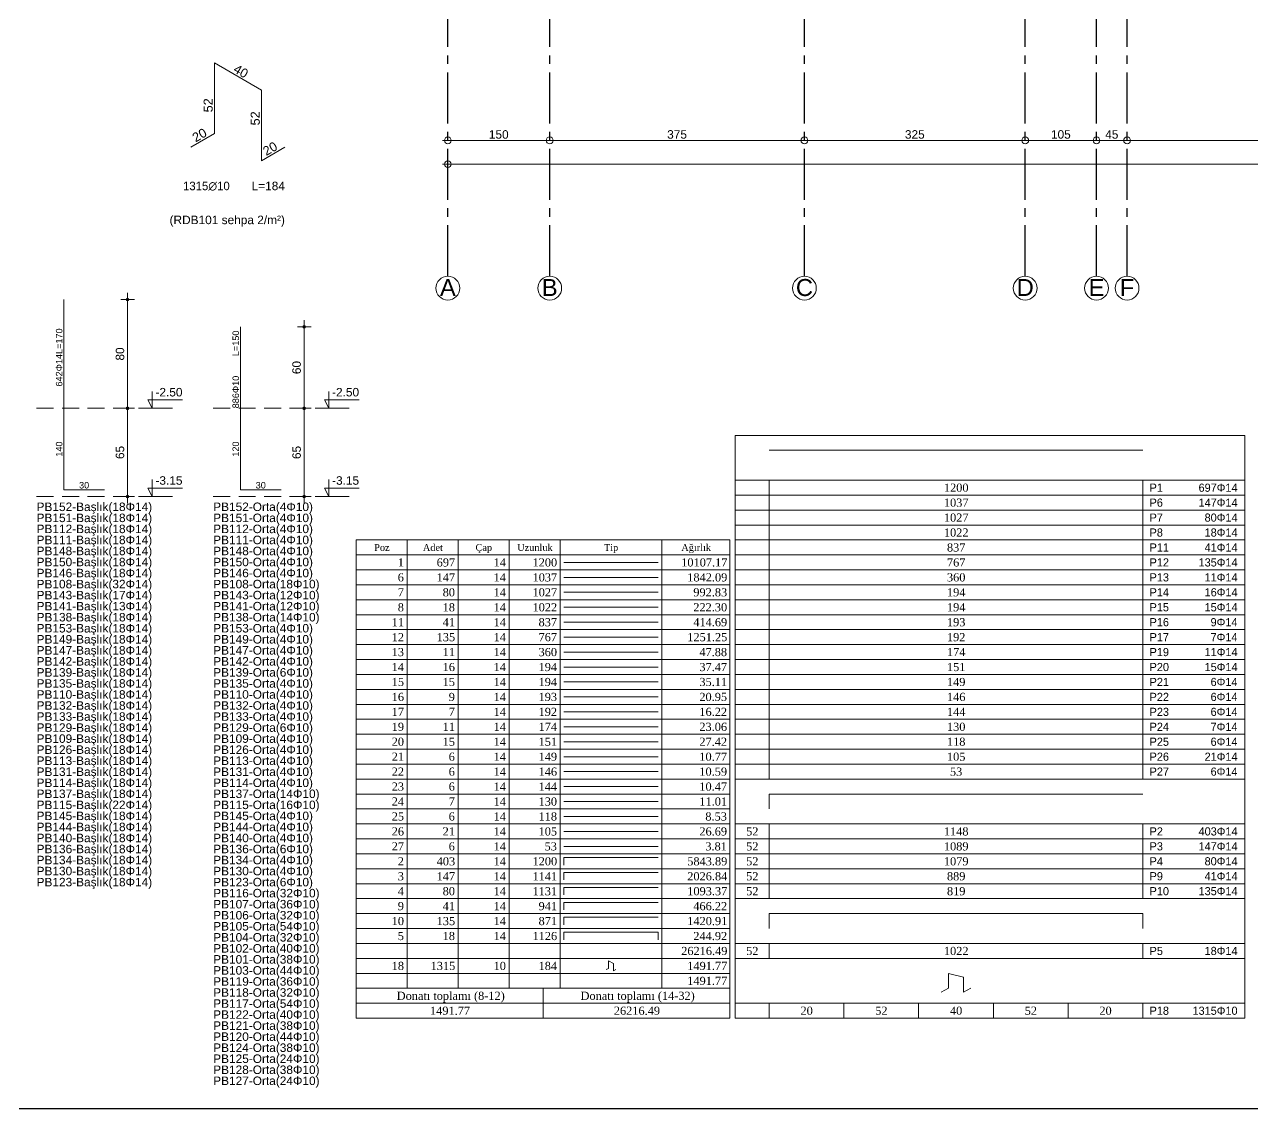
# Model space of a CAD drawing. Header units: millimetres. Extents: x 2232 to 85269, y -3593 to 5869.
# Drawn here: x 11130 to 12938, y 1369 to 2964 of the extents above; entities that cross this region are included whole.
import ezdxf

# ---------------------------------------------------------------- set-up
doc = ezdxf.new("R2010")
doc.units = ezdxf.units.MM
for name, pattern in [('CENTER2', [112.5, 75, -12.5, 12.5, -12.5]), ('DASHDOT2', [12.7, 6.35, -3.175, 0, -3.175]), ('HIDDEN2', [18.75, 12.5, -6.25])]:
    doc.linetypes.add(name, pattern=pattern)
doc.layers.add('aks', color=251, linetype='DASHDOT2', lineweight=35)
for name, color, linetype in [('Donatı Metraj Tablosu', 7, 'Continuous'), ('Donatı Topl. Uzun. Yazısı', 7, 'Continuous'), ('Donatı Uz. Yazısı', 7, 'Continuous'), ('Donatı Yazısı', 7, 'Continuous'), ('Donatı Çizgisi', 7, 'Continuous'), ('Radye Döşeme', 7, 'Continuous'), ('Standart', 7, 'Continuous'), ('Ölçülendirme', 7, 'Continuous')]:
    doc.layers.add(name, color=color, linetype=linetype)
doc.styles.add('arial_1_18', font='arial.ttf', dxfattribs={"height": 0.2})
doc.styles.add('symbol_1_18', font='symbol.ttf', dxfattribs={"height": 0.2})
doc.styles.add('times new roman_1_18', font='times.ttf', dxfattribs={"height": 0.2})

# ---------------------------------------------------------------- blocks, each defined once
blk = doc.blocks.new('IDE966Entity7963')
at = {"layer": 'aks', "color": 251, "linetype": 'CENTER2', "lineweight": -3}
blk.add_lwpolyline([(150, -433), (150, 80)], dxfattribs=at)
blk = doc.blocks.new('IDE966Entity7966')
at = {"layer": 'aks', "color": 30, "linetype": 'Continuous', "lineweight": 5}
blk.add_circle((150, -450.5), 17.5, dxfattribs=at)
blk = doc.blocks.new('IDE966Entity7967')
at = {"layer": 'aks', "color": 1, "linetype": 'Continuous', "lineweight": 5, "style": 'arial_1_18'}
blk.add_text('B', height=25, dxfattribs=at).set_placement((138.4, -462.1))
blk = doc.blocks.new('IDE966Entity7970')
at = {"layer": 'aks', "color": 251, "linetype": 'CENTER2', "lineweight": -3}
blk.add_lwpolyline([(0, -433), (0, 80)], dxfattribs=at)
blk = doc.blocks.new('IDE966Entity7973')
at = {"layer": 'aks', "color": 30, "linetype": 'Continuous', "lineweight": 5}
blk.add_circle((0, -450.5), 17.5, dxfattribs=at)
blk = doc.blocks.new('IDE966Entity7974')
at = {"layer": 'aks', "color": 1, "linetype": 'Continuous', "lineweight": 5, "style": 'arial_1_18'}
blk.add_text('A', height=25, dxfattribs=at).set_placement((-11.6, -462.1))
blk = doc.blocks.new('IDE966Entity8033')
at = {"layer": 'aks', "color": 251, "linetype": 'CENTER2', "lineweight": -3}
blk.add_lwpolyline([(525, -433), (525, 80)], dxfattribs=at)
blk = doc.blocks.new('IDE966Entity8036')
at = {"layer": 'aks', "color": 30, "linetype": 'Continuous', "lineweight": 5}
blk.add_circle((525, -450.5), 17.5, dxfattribs=at)
blk = doc.blocks.new('IDE966Entity8037')
at = {"layer": 'aks', "color": 1, "linetype": 'Continuous', "lineweight": 5, "style": 'arial_1_18'}
blk.add_text('C', height=25, dxfattribs=at).set_placement((512.4, -462.1))
blk = doc.blocks.new('IDE966Entity8040')
at = {"layer": 'aks', "color": 251, "linetype": 'CENTER2', "lineweight": -3}
blk.add_lwpolyline([(1000, -433), (1000, 80)], dxfattribs=at)
blk = doc.blocks.new('IDE966Entity8043')
at = {"layer": 'aks', "color": 30, "linetype": 'Continuous', "lineweight": 5}
blk.add_circle((1000, -450.5), 17.5, dxfattribs=at)
blk = doc.blocks.new('IDE966Entity8044')
at = {"layer": 'aks', "color": 1, "linetype": 'Continuous', "lineweight": 5, "style": 'arial_1_18'}
blk.add_text('F', height=25, dxfattribs=at).set_placement((989.3, -462.1))
blk = doc.blocks.new('IDE966Entity8047')
at = {"layer": 'aks', "color": 251, "linetype": 'CENTER2', "lineweight": -3}
blk.add_lwpolyline([(850, -433), (850, 80)], dxfattribs=at)
blk = doc.blocks.new('IDE966Entity8050')
at = {"layer": 'aks', "color": 30, "linetype": 'Continuous', "lineweight": 5}
blk.add_circle((850, -450.5), 17.5, dxfattribs=at)
blk = doc.blocks.new('IDE966Entity8051')
at = {"layer": 'aks', "color": 1, "linetype": 'Continuous', "lineweight": 5, "style": 'arial_1_18'}
blk.add_text('D', height=25, dxfattribs=at).set_placement((837.4, -462.1))
blk = doc.blocks.new('IDE966Entity8103')
at = {"layer": 'aks', "color": 251, "linetype": 'CENTER2', "lineweight": -3}
blk.add_lwpolyline([(955, -433), (955, 80)], dxfattribs=at)
blk = doc.blocks.new('IDE966Entity8106')
at = {"layer": 'aks', "color": 30, "linetype": 'Continuous', "lineweight": 5}
blk.add_circle((955, -450.5), 17.5, dxfattribs=at)
blk = doc.blocks.new('IDE966Entity8107')
at = {"layer": 'aks', "color": 1, "linetype": 'Continuous', "lineweight": 5, "style": 'arial_1_18'}
blk.add_text('E', height=25, dxfattribs=at).set_placement((943.4, -462.1))
blk = doc.blocks.new('IDE966Entity8226')
at = {"layer": 'Ölçülendirme', "color": 1, "linetype": 'Continuous', "lineweight": 5}
for points in [[(-8, -233), (3268, -233)], [(-8, -268), (3268, -268)]]:
    blk.add_lwpolyline(points, dxfattribs=at)
for centre in [(0, -233), (150, -233), (525, -233), (850, -233), (955, -233), (1000, -233), (0, -268)]:
    blk.add_circle(centre, 5, dxfattribs=at)
at = {"layer": 'Ölçülendirme', "color": 1, "linetype": 'Continuous', "lineweight": 5, "style": 'arial_1_18'}
for s, p in [('150', (60.4, -230.5)), ('375', (322.9, -230.5)), ('325', (672.9, -230.5)), ('105', (887.9, -230.5)), ('45', (967.8, -230.5))]:
    blk.add_text(s, height=12.5, dxfattribs=at).set_placement(p)
blk = doc.blocks.new('IDE966Entity8227')
at = {"layer": 'Donatı Çizgisi', "color": 5, "linetype": 'Continuous', "lineweight": 5}
for points in [[(2773.04, 1908), (2773.04, 1960)], [(2773.04, 1960), (2807.68, 1940)], [(2807.68, 1940), (2807.68, 1888)], [(2755.72, 1898), (2773.04, 1908)], [(2807.68, 1888), (2825, 1898)]]:
    blk.add_lwpolyline(points, dxfattribs=at)
at = {"layer": 'Donatı Topl. Uzun. Yazısı', "color": 5, "linetype": 'Continuous', "lineweight": 5, "style": 'arial_1_18'}
blk.add_text('L=184', height=6.25, dxfattribs=at).set_placement((2800.48, 1866.33))
at = {"layer": 'Donatı Uz. Yazısı', "color": 5, "linetype": 'Continuous', "lineweight": 5, "style": 'arial_1_18'}
for s, rotation, p in [('40', -30, (2786.46, 1953.64)), ('52', 90, (2771.84, 1923.6)), ('52', 90, (2806.48, 1914)), ('20', 30, (2759.27, 1901.44)), ('20', 30, (2811.24, 1891.44))]:
    blk.add_text(s, height=6.693, rotation=rotation, dxfattribs=at).set_placement(p)
at = {"layer": 'Donatı Yazısı', "color": 5, "linetype": 'Continuous', "lineweight": 5, "style": 'symbol_1_18'}
blk.add_text('1315Æ10', height=6.25, dxfattribs=at).set_placement((2750, 1866.33))
at = {"layer": 'Radye Döşeme', "color": 5, "linetype": 'Continuous', "lineweight": 5, "style": 'arial_1_18'}
blk.add_text('(RDB101 sehpa 2/m²)', height=6.25, dxfattribs=at).set_placement((2740.09, 1841.33))
blk = doc.blocks.new('IDE966Entity8228')
at = {"layer": 'Donatı Çizgisi', "color": 1, "linetype": 'Continuous', "lineweight": 5}
for points in [[(2770, 821.87), (2770, 961.87)], [(2900, 821.87), (2900, 941.87)], [(2800, 821.87), (2770, 821.87)], [(2930, 821.87), (2900, 821.87)]]:
    blk.add_lwpolyline(points, dxfattribs=at)
at = {"layer": 'Radye Döşeme', "color": 1, "linetype": 'HIDDEN2', "lineweight": 5}
for points in [[(2750, 881.87), (2850, 881.87)], [(2880, 881.87), (2980, 881.87)], [(2750, 816.87), (2850, 816.87)], [(2880, 816.87), (2980, 816.87)]]:
    blk.add_lwpolyline(points, dxfattribs=at)
at = {"layer": 'Ölçülendirme', "color": 1, "linetype": 'Continuous', "lineweight": 5}
for points in [[(2812, 961.87), (2822, 961.87)], [(2817, 811.87), (2817, 966.87)], [(2942, 941.87), (2952, 941.87)], [(2947, 811.87), (2947, 946.87)], [(2835, 881.87), (2831.88, 888.12)], [(2831.88, 888.12), (2835, 888.12)], [(2835, 888.12), (2835, 894.37)], [(2835, 888.12), (2835, 881.87)], [(2835, 888.12), (2857.4, 888.12)], [(2965, 881.87), (2961.88, 888.12)], [(2961.88, 888.12), (2965, 888.12)], [(2965, 888.12), (2965, 894.37)], [(2965, 888.12), (2965, 881.87)], [(2965, 888.12), (2987.4, 888.12)], [(2812, 881.87), (2822, 881.87)], [(2845, 881.87), (2835, 881.87)], [(2942, 881.87), (2952, 881.87)], [(2975, 881.87), (2965, 881.87)], [(2835, 816.87), (2831.88, 823.12)], [(2831.88, 823.12), (2835, 823.12)], [(2835, 823.12), (2835, 829.37)], [(2835, 823.12), (2835, 816.87)], [(2835, 823.12), (2857.4, 823.12)], [(2965, 816.87), (2961.88, 823.12)], [(2961.88, 823.12), (2965, 823.12)], [(2965, 823.12), (2965, 829.37)], [(2965, 823.12), (2965, 816.87)], [(2965, 823.12), (2987.4, 823.12)], [(2812, 816.87), (2822, 816.87)], [(2845, 816.87), (2835, 816.87)], [(2942, 816.87), (2952, 816.87)], [(2975, 816.87), (2965, 816.87)]]:
    blk.add_lwpolyline(points, dxfattribs=at)
for centre in [(2817, 961.87), (2947, 941.87), (2817, 881.87), (2947, 881.87), (2817, 816.87), (2947, 816.87)]:
    blk.add_circle(centre, 1, dxfattribs=at)
at = {"layer": 'Donatı Topl. Uzun. Yazısı', "color": 1, "linetype": 'Continuous', "lineweight": 5, "style": 'arial_1_18'}
for s, p in [('L=170', (2769, 921.87)), ('L=150', (2899, 920.27))]:
    blk.add_text(s, height=4.8, rotation=90, dxfattribs=at).set_placement(p)
at = {"layer": 'Donatı Uz. Yazısı', "color": 1, "linetype": 'Continuous', "lineweight": 5, "style": 'arial_1_18'}
for s, p in [('140', (2769, 846.28)), ('120', (2899, 846.28))]:
    blk.add_text(s, height=4.8, rotation=90, dxfattribs=at).set_placement(p)
for p in [(2781.27, 822.87), (2911.27, 822.87)]:
    blk.add_text('30', height=4.8, dxfattribs=at).set_placement(p)
at = {"layer": 'Donatı Yazısı', "color": 1, "linetype": 'Continuous', "lineweight": 5, "style": 'arial_1_18'}
for s, p in [('642Φ14', (2769, 897.88)), ('886Φ10', (2899, 881.87))]:
    blk.add_text(s, height=4.8, rotation=90, dxfattribs=at).set_placement(p)
at = {"layer": 'Radye Döşeme', "color": 1, "linetype": 'Continuous', "lineweight": 5, "style": 'arial_1_18'}
for s, p in [('PB152-Başlık(18Φ14)', (2750, 806.25)), ('PB151-Başlık(18Φ14)', (2750, 798.12)), ('PB152-Orta(4Φ10)', (2880, 806.25)), ('PB151-Orta(4Φ10)', (2880, 798.12)), ('PB112-Başlık(18Φ14)', (2750, 790)), ('PB112-Orta(4Φ10)', (2880, 790)), ('PB111-Başlık(18Φ14)', (2750, 781.87)), ('PB111-Orta(4Φ10)', (2880, 781.87)), ('PB148-Başlık(18Φ14)', (2750, 773.75)), ('PB148-Orta(4Φ10)', (2880, 773.75)), ('PB150-Başlık(18Φ14)', (2750, 765.62)), ('PB150-Orta(4Φ10)', (2880, 765.62)), ('PB146-Başlık(18Φ14)', (2750, 757.5)), ('PB146-Orta(4Φ10)', (2880, 757.5)), ('PB108-Başlık(32Φ14)', (2750, 749.37)), ('PB108-Orta(18Φ10)', (2880, 749.37)), ('PB143-Başlık(17Φ14)', (2750, 741.25)), ('PB143-Orta(12Φ10)', (2880, 741.25)), ('PB141-Başlık(13Φ14)', (2750, 733.12)), ('PB141-Orta(12Φ10)', (2880, 733.12)), ('PB138-Başlık(18Φ14)', (2750, 725)), ('PB153-Başlık(18Φ14)', (2750, 716.87)), ('PB138-Orta(14Φ10)', (2880, 725)), ('PB153-Orta(4Φ10)', (2880, 716.87)), ('PB149-Başlık(18Φ14)', (2750, 708.75)), ('PB149-Orta(4Φ10)', (2880, 708.75)), ('PB147-Başlık(18Φ14)', (2750, 700.62)), ('PB147-Orta(4Φ10)', (2880, 700.62)), ('PB142-Başlık(18Φ14)', (2750, 692.5)), ('PB142-Orta(4Φ10)', (2880, 692.5)), ('PB139-Başlık(18Φ14)', (2750, 684.37)), ('PB139-Orta(6Φ10)', (2880, 684.37)), ('PB135-Başlık(18Φ14)', (2750, 676.25)), ('PB135-Orta(4Φ10)', (2880, 676.25)), ('PB110-Başlık(18Φ14)', (2750, 668.12)), ('PB110-Orta(4Φ10)', (2880, 668.12)), ('PB132-Başlık(18Φ14)', (2750, 660)), ('PB132-Orta(4Φ10)', (2880, 660)), ('PB133-Başlık(18Φ14)', (2750, 651.87)), ('PB133-Orta(4Φ10)', (2880, 651.87)), ('PB129-Başlık(18Φ14)', (2750, 643.75)), ('PB109-Başlık(18Φ14)', (2750, 635.62)), ('PB129-Orta(6Φ10)', (2880, 643.75)), ('PB109-Orta(4Φ10)', (2880, 635.62)), ('PB126-Başlık(18Φ14)', (2750, 627.5)), ('PB126-Orta(4Φ10)', (2880, 627.5)), ('PB113-Başlık(18Φ14)', (2750, 619.37)), ('PB113-Orta(4Φ10)', (2880, 619.37)), ('PB131-Başlık(18Φ14)', (2750, 611.25)), ('PB131-Orta(4Φ10)', (2880, 611.25)), ('PB114-Başlık(18Φ14)', (2750, 603.12)), ('PB114-Orta(4Φ10)', (2880, 603.12)), ('PB137-Başlık(18Φ14)', (2750, 595)), ('PB137-Orta(14Φ10)', (2880, 595)), ('PB115-Başlık(22Φ14)', (2750, 586.87)), ('PB115-Orta(16Φ10)', (2880, 586.87)), ('PB145-Başlık(18Φ14)', (2750, 578.75)), ('PB145-Orta(4Φ10)', (2880, 578.75)), ('PB144-Başlık(18Φ14)', (2750, 570.62)), ('PB144-Orta(4Φ10)', (2880, 570.62)), ('PB140-Başlık(18Φ14)', (2750, 562.5)), ('PB136-Başlık(18Φ14)', (2750, 554.37)), ('PB140-Orta(4Φ10)', (2880, 562.5)), ('PB136-Orta(6Φ10)', (2880, 554.37)), ('PB134-Başlık(18Φ14)', (2750, 546.25)), ('PB134-Orta(4Φ10)', (2880, 546.25)), ('PB130-Başlık(18Φ14)', (2750, 538.12)), ('PB130-Orta(4Φ10)', (2880, 538.12)), ('PB123-Başlık(18Φ14)', (2750, 530)), ('PB123-Orta(6Φ10)', (2880, 530)), ('PB116-Orta(32Φ10)', (2880, 521.87)), ('PB107-Orta(36Φ10)', (2880, 513.75)), ('PB106-Orta(32Φ10)', (2880, 505.62)), ('PB105-Orta(54Φ10)', (2880, 497.5)), ('PB104-Orta(32Φ10)', (2880, 489.37)), ('PB102-Orta(40Φ10)', (2880, 481.25)), ('PB101-Orta(38Φ10)', (2880, 473.12)), ('PB103-Orta(44Φ10)', (2880, 465)), ('PB119-Orta(36Φ10)', (2880, 456.87)), ('PB118-Orta(32Φ10)', (2880, 448.75)), ('PB117-Orta(54Φ10)', (2880, 440.62)), ('PB122-Orta(40Φ10)', (2880, 432.5)), ('PB121-Orta(38Φ10)', (2880, 424.37)), ('PB120-Orta(44Φ10)', (2880, 416.25)), ('PB124-Orta(38Φ10)', (2880, 408.12)), ('PB125-Orta(24Φ10)', (2880, 400)), ('PB128-Orta(38Φ10)', (2880, 391.87)), ('PB127-Orta(24Φ10)', (2880, 383.75))]:
    blk.add_text(s, height=6.25, dxfattribs=at).set_placement(p)
at = {"layer": 'Ölçülendirme', "color": 1, "linetype": 'Continuous', "lineweight": 5, "style": 'arial_1_18'}
for s, p in [('80', (2814.5, 917.02)), ('60', (2944.5, 907.02)), ('65', (2814.5, 844.52)), ('65', (2944.5, 844.52))]:
    blk.add_text(s, height=6.25, rotation=90, dxfattribs=at).set_placement(p)
for s, p in [('-2.50', (2837.5, 890.62)), ('-2.50', (2967.5, 890.62)), ('-3.15', (2837.5, 825.62)), ('-3.15', (2967.5, 825.62))]:
    blk.add_text(s, height=6.25, dxfattribs=at).set_placement(p)
blk = doc.blocks.new('IDE966Entity8230')
at = {"layer": 'Donatı Metraj Tablosu', "color": 1, "linetype": 'Continuous', "lineweight": 5}
for points in [[(3923, 171), (4473, 171)], [(3923, 171), (3923, -533)], [(3998, 171), (3998, -489)], [(4073, 171), (4073, -489)], [(4148, 171), (4148, -489)], [(4223, 171), (4223, -489)], [(4373, 171), (4373, -489)], [(4473, 171), (4473, -533)], [(3923, 149), (4473, 149)], [(3923, 127), (4473, 127)], [(4228.5, 138), (4367.5, 138)], [(4228.5, 116), (4367.5, 116)], [(3923, 105), (4473, 105)], [(4228.5, 94), (4367.5, 94)], [(3923, 83), (4473, 83)], [(3923, 61), (4473, 61)], [(4228.5, 72), (4367.5, 72)], [(3923, 39), (4473, 39)], [(4228.5, 50), (4367.5, 50)], [(4228.5, 28), (4367.5, 28)], [(3923, 17), (4473, 17)], [(4228.5, 6), (4367.5, 6)], [(3923, -5), (4473, -5)], [(4228.5, -16), (4367.5, -16)], [(3923, -27), (4473, -27)], [(3923, -49), (4473, -49)], [(4228.5, -38), (4367.5, -38)], [(3923, -71), (4473, -71)], [(4228.5, -60), (4367.5, -60)], [(4228.5, -82), (4367.5, -82)], [(3923, -93), (4473, -93)], [(4228.5, -104), (4367.5, -104)], [(3923, -115), (4473, -115)], [(4228.5, -126), (4367.5, -126)], [(3923, -137), (4473, -137)], [(3923, -159), (4473, -159)], [(4228.5, -148), (4367.5, -148)], [(4228.5, -170), (4367.5, -170)], [(3923, -181), (4473, -181)], [(4228.5, -192), (4367.5, -192)], [(3923, -203), (4473, -203)], [(4228.5, -214), (4367.5, -214)], [(3923, -225), (4473, -225)], [(3923, -247), (4473, -247)], [(4228.5, -236), (4367.5, -236)], [(3923, -269), (4473, -269)], [(4228.5, -258), (4367.5, -258)], [(4228.5, -280), (4367.5, -280)], [(3923, -291), (4473, -291)], [(4228.5, -296.5), (4367.5, -296.5)], [(4228.5, -296.5), (4228.5, -307.5)], [(3923, -313), (4473, -313)], [(4228.5, -318.5), (4367.5, -318.5)], [(4228.5, -318.5), (4228.5, -329.5)], [(3923, -335), (4473, -335)], [(4228.5, -340.5), (4367.5, -340.5)], [(4228.5, -340.5), (4228.5, -351.5)], [(3923, -357), (4473, -357)], [(3923, -379), (4473, -379)], [(4228.5, -362.5), (4367.5, -362.5)], [(4228.5, -362.5), (4228.5, -373.5)], [(4228.5, -384.5), (4367.5, -384.5)], [(4228.5, -384.5), (4228.5, -395.5)], [(3923, -401), (4473, -401)], [(4228.5, -406.5), (4367.5, -406.5)], [(4228.5, -417.5), (4228.5, -406.5)], [(4367.5, -417.5), (4367.5, -406.5)], [(3923, -423), (4473, -423)], [(3923, -445), (4473, -445)], [(4294.3, -448.7), (4301.7, -452.3)], [(4294.3, -448.7), (4294.3, -459.7)], [(3923, -467), (4473, -467)], [(4294.3, -459.7), (4290.7, -461.5)], [(4301.7, -452.3), (4301.7, -463.3)], [(4301.7, -463.3), (4305.3, -461.5)], [(3923, -489), (4473, -489)], [(4198, -489), (4198, -533)], [(3923, -511), (4473, -511)], [(3923, -533), (4473, -533)]]:
    blk.add_lwpolyline(points, dxfattribs=at)
at = {"layer": 'Donatı Metraj Tablosu', "color": 1, "linetype": 'Continuous', "lineweight": 5, "style": 'times new roman_1_18'}
for s, height, p in [('Poz', 10, (3949.4, 155)), ('Adet', 10, (4021.1, 155)), ('Çap', 10, (4098.6, 155)), ('Uzunluk', 10, (4160, 155)), ('Tip', 10, (4287.7, 155)), ('Ağırlık', 10, (4401.6, 155)), ('1', 12, (3984.1, 132)), ('697', 12, (4041.4, 132)), ('14', 12, (4125.2, 132)), ('1200', 12, (4182.5, 132)), ('10107.17', 12, (4401.4, 132)), ('6', 12, (3984.1, 110)), ('147', 12, (4041.4, 110)), ('14', 12, (4125.2, 110)), ('1037', 12, (4182.5, 110)), ('1842.09', 12, (4410.3, 110)), ('7', 12, (3984.1, 88)), ('80', 12, (4050.2, 88)), ('14', 12, (4125.2, 88)), ('1027', 12, (4182.5, 88)), ('992.83', 12, (4419.2, 88)), ('8', 12, (3984.1, 66)), ('18', 12, (4050.2, 66)), ('14', 12, (4125.2, 66)), ('1022', 12, (4182.5, 66)), ('222.30', 12, (4419.2, 66)), ('11', 12, (3975.2, 44)), ('41', 12, (4050.2, 44)), ('14', 12, (4125.2, 44)), ('837', 12, (4191.4, 44)), ('414.69', 12, (4419.2, 44)), ('12', 12, (3975.2, 22)), ('135', 12, (4041.4, 22)), ('14', 12, (4125.2, 22)), ('767', 12, (4191.4, 22)), ('1251.25', 12, (4410.3, 22)), ('13', 12, (3975.2, 0)), ('11', 12, (4050.2, 0)), ('14', 12, (4125.2, 0)), ('360', 12, (4191.4, 0)), ('47.88', 12, (4428.1, 0)), ('14', 12, (3975.2, -22)), ('16', 12, (4050.2, -22)), ('14', 12, (4125.2, -22)), ('194', 12, (4191.4, -22)), ('37.47', 12, (4428.1, -22)), ('15', 12, (3975.2, -44)), ('15', 12, (4050.2, -44)), ('14', 12, (4125.2, -44)), ('194', 12, (4191.4, -44)), ('35.11', 12, (4428.1, -44)), ('16', 12, (3975.2, -66)), ('9', 12, (4059.1, -66)), ('14', 12, (4125.2, -66)), ('193', 12, (4191.4, -66)), ('20.95', 12, (4428.1, -66)), ('17', 12, (3975.2, -88)), ('7', 12, (4059.1, -88)), ('14', 12, (4125.2, -88)), ('192', 12, (4191.4, -88)), ('16.22', 12, (4428.1, -88)), ('19', 12, (3975.2, -110)), ('11', 12, (4050.2, -110)), ('14', 12, (4125.2, -110)), ('174', 12, (4191.4, -110)), ('23.06', 12, (4428.1, -110)), ('20', 12, (3975.2, -132)), ('15', 12, (4050.2, -132)), ('14', 12, (4125.2, -132)), ('151', 12, (4191.4, -132)), ('27.42', 12, (4428.1, -132)), ('21', 12, (3975.2, -154)), ('6', 12, (4059.1, -154)), ('14', 12, (4125.2, -154)), ('149', 12, (4191.4, -154)), ('10.77', 12, (4428.1, -154)), ('22', 12, (3975.2, -176)), ('6', 12, (4059.1, -176)), ('14', 12, (4125.2, -176)), ('146', 12, (4191.4, -176)), ('10.59', 12, (4428.1, -176)), ('23', 12, (3975.2, -198)), ('6', 12, (4059.1, -198)), ('14', 12, (4125.2, -198)), ('144', 12, (4191.4, -198)), ('10.47', 12, (4428.1, -198)), ('24', 12, (3975.2, -220)), ('7', 12, (4059.1, -220)), ('14', 12, (4125.2, -220)), ('130', 12, (4191.4, -220)), ('11.01', 12, (4428.1, -220)), ('25', 12, (3975.2, -242)), ('6', 12, (4059.1, -242)), ('14', 12, (4125.2, -242)), ('118', 12, (4191.4, -242)), ('8.53', 12, (4436.9, -242)), ('26', 12, (3975.2, -264)), ('21', 12, (4050.2, -264)), ('14', 12, (4125.2, -264)), ('105', 12, (4191.4, -264)), ('26.69', 12, (4428.1, -264)), ('27', 12, (3975.2, -286)), ('6', 12, (4059.1, -286)), ('14', 12, (4125.2, -286)), ('53', 12, (4200.2, -286)), ('3.81', 12, (4436.9, -286)), ('2', 12, (3984.1, -308)), ('403', 12, (4041.4, -308)), ('14', 12, (4125.2, -308)), ('1200', 12, (4182.5, -308)), ('5843.89', 12, (4410.3, -308)), ('3', 12, (3984.1, -330)), ('147', 12, (4041.4, -330)), ('14', 12, (4125.2, -330)), ('1141', 12, (4182.5, -330)), ('2026.84', 12, (4410.3, -330)), ('4', 12, (3984.1, -352)), ('80', 12, (4050.2, -352)), ('14', 12, (4125.2, -352)), ('1131', 12, (4182.5, -352)), ('1093.37', 12, (4410.3, -352)), ('9', 12, (3984.1, -374)), ('41', 12, (4050.2, -374)), ('14', 12, (4125.2, -374)), ('941', 12, (4191.4, -374)), ('466.22', 12, (4419.2, -374)), ('10', 12, (3975.2, -396)), ('135', 12, (4041.4, -396)), ('14', 12, (4125.2, -396)), ('871', 12, (4191.4, -396)), ('1420.91', 12, (4410.3, -396)), ('5', 12, (3984.1, -418)), ('18', 12, (4050.2, -418)), ('14', 12, (4125.2, -418)), ('1126', 12, (4182.5, -418)), ('244.92', 12, (4419.2, -418)), ('26216.49', 12, (4401.4, -440)), ('18', 12, (3975.2, -462)), ('1315', 12, (4032.5, -462)), ('10', 12, (4125.2, -462)), ('184', 12, (4191.4, -462)), ('1491.77', 12, (4410.3, -462)), ('1491.77', 12, (4410.3, -484)), ('Donatı toplamı (8-12)', 12, (3982.6, -506)), ('Donatı toplamı (14-32)', 12, (4253.2, -506)), ('1491.77', 12, (4031.6, -528)), ('26216.49', 12, (4302.2, -528))]:
    blk.add_text(s, height=height, dxfattribs=at).set_placement(p)
blk = doc.blocks.new('IDE966Entity8231')
at = {"layer": 'Donatı Metraj Tablosu', "color": 1, "linetype": 'Continuous', "lineweight": 5}
for points in [[(4523, 325), (5273, 325)], [(4523, 325), (4523, -181)], [(5273, 325), (5273, -181)], [(4573, 303), (5123, 303)], [(4523, 259), (5273, 259)], [(4573, 259), (4573, -181)], [(5123, 259), (5123, -181)], [(4523, 237), (5273, 237)], [(4523, 215), (5273, 215)], [(4523, 193), (5273, 193)], [(4523, 171), (5273, 171)], [(4523, 149), (5273, 149)], [(4523, 127), (5273, 127)], [(4523, 105), (5273, 105)], [(4523, 83), (5273, 83)], [(4523, 61), (5273, 61)], [(4523, 39), (5273, 39)], [(4523, 17), (5273, 17)], [(4523, -5), (5273, -5)], [(4523, -27), (5273, -27)], [(4523, -49), (5273, -49)], [(4523, -71), (5273, -71)], [(4523, -93), (5273, -93)], [(4523, -115), (5273, -115)], [(4523, -137), (5273, -137)], [(4523, -159), (5273, -159)], [(4523, -181), (5273, -181)], [(4523, -181), (5273, -181)], [(4523, -181), (4523, -357)], [(5273, -181), (5273, -357)], [(4573, -203), (5123, -203)], [(4573, -203), (4573, -225)], [(4523, -247), (5273, -247)], [(4573, -247), (4573, -357)], [(5123, -247), (5123, -357)], [(4523, -269), (5273, -269)], [(4523, -291), (5273, -291)], [(4523, -313), (5273, -313)], [(4523, -335), (5273, -335)], [(4523, -357), (5273, -357)], [(4523, -357), (5273, -357)], [(4523, -357), (4523, -445)], [(5273, -357), (5273, -445)], [(4573, -379), (5123, -379)], [(4573, -379), (4573, -401)], [(5123, -379), (5123, -401)], [(4523, -423), (5273, -423)], [(4573, -423), (4573, -445)], [(5123, -423), (5123, -445)], [(4523, -445), (5273, -445)], [(4523, -445), (5273, -445)], [(4523, -445), (4523, -533)], [(5273, -445), (5273, -533)], [(4837, -467), (4837, -489)], [(4837, -467), (4859, -472.5)], [(4859, -472.5), (4859, -494.5)], [(4837, -489), (4826, -494.5)], [(4859, -494.5), (4870, -489)], [(4523, -511), (5273, -511)], [(4573, -511), (4573, -533)], [(4683, -511), (4683, -533)], [(4793, -511), (4793, -533)], [(4903, -511), (4903, -533)], [(5013, -511), (5013, -533)], [(5123, -511), (5123, -533)], [(4523, -533), (5273, -533)]]:
    blk.add_lwpolyline(points, dxfattribs=at)
for s, style, p in [('1200', 'times new roman_1_18', (4830.2, 242)), ('R1', 'symbol_1_18', (5133, 242)), ('697F14', 'symbol_1_18', (5205.1, 242)), ('1037', 'times new roman_1_18', (4830.2, 220)), ('R6', 'symbol_1_18', (5133, 220)), ('147F14', 'symbol_1_18', (5205.1, 220)), ('1027', 'times new roman_1_18', (4830.2, 198)), ('R7', 'symbol_1_18', (5133, 198)), ('80F14', 'symbol_1_18', (5214, 198)), ('1022', 'times new roman_1_18', (4830.2, 176)), ('R8', 'symbol_1_18', (5133, 176)), ('18F14', 'symbol_1_18', (5214, 176)), ('837', 'times new roman_1_18', (4834.7, 154)), ('R11', 'symbol_1_18', (5133, 154)), ('41F14', 'symbol_1_18', (5214, 154)), ('767', 'times new roman_1_18', (4834.7, 132)), ('R12', 'symbol_1_18', (5133, 132)), ('135F14', 'symbol_1_18', (5205.1, 132)), ('360', 'times new roman_1_18', (4834.7, 110)), ('R13', 'symbol_1_18', (5133, 110)), ('11F14', 'symbol_1_18', (5214, 110)), ('194', 'times new roman_1_18', (4834.7, 88)), ('R14', 'symbol_1_18', (5133, 88)), ('16F14', 'symbol_1_18', (5214, 88)), ('194', 'times new roman_1_18', (4834.7, 66)), ('R15', 'symbol_1_18', (5133, 66)), ('15F14', 'symbol_1_18', (5214, 66)), ('193', 'times new roman_1_18', (4834.7, 44)), ('R16', 'symbol_1_18', (5133, 44)), ('9F14', 'symbol_1_18', (5222.8, 44)), ('192', 'times new roman_1_18', (4834.7, 22)), ('R17', 'symbol_1_18', (5133, 22)), ('7F14', 'symbol_1_18', (5222.8, 22)), ('174', 'times new roman_1_18', (4834.7, 0)), ('R19', 'symbol_1_18', (5133, 0)), ('11F14', 'symbol_1_18', (5214, 0)), ('151', 'times new roman_1_18', (4834.7, -22)), ('R20', 'symbol_1_18', (5133, -22)), ('15F14', 'symbol_1_18', (5214, -22)), ('149', 'times new roman_1_18', (4834.7, -44)), ('R21', 'symbol_1_18', (5133, -44)), ('6F14', 'symbol_1_18', (5222.8, -44)), ('146', 'times new roman_1_18', (4834.7, -66)), ('R22', 'symbol_1_18', (5133, -66)), ('6F14', 'symbol_1_18', (5222.8, -66)), ('144', 'times new roman_1_18', (4834.7, -88)), ('R23', 'symbol_1_18', (5133, -88)), ('6F14', 'symbol_1_18', (5222.8, -88)), ('130', 'times new roman_1_18', (4834.7, -110)), ('R24', 'symbol_1_18', (5133, -110)), ('7F14', 'symbol_1_18', (5222.8, -110)), ('118', 'times new roman_1_18', (4834.7, -132)), ('R25', 'symbol_1_18', (5133, -132)), ('6F14', 'symbol_1_18', (5222.8, -132)), ('105', 'times new roman_1_18', (4834.7, -154)), ('R26', 'symbol_1_18', (5133, -154)), ('21F14', 'symbol_1_18', (5214, -154)), ('53', 'times new roman_1_18', (4839.1, -176)), ('R27', 'symbol_1_18', (5133, -176)), ('6F14', 'symbol_1_18', (5222.8, -176)), ('52', 'times new roman_1_18', (4539.1, -264)), ('1148', 'times new roman_1_18', (4830.2, -264)), ('R2', 'symbol_1_18', (5133, -264)), ('403F14', 'symbol_1_18', (5205.1, -264)), ('52', 'times new roman_1_18', (4539.1, -286)), ('1089', 'times new roman_1_18', (4830.2, -286)), ('R3', 'symbol_1_18', (5133, -286)), ('147F14', 'symbol_1_18', (5205.1, -286)), ('52', 'times new roman_1_18', (4539.1, -308)), ('1079', 'times new roman_1_18', (4830.2, -308)), ('R4', 'symbol_1_18', (5133, -308)), ('80F14', 'symbol_1_18', (5214, -308)), ('52', 'times new roman_1_18', (4539.1, -330)), ('889', 'times new roman_1_18', (4834.7, -330)), ('R9', 'symbol_1_18', (5133, -330)), ('41F14', 'symbol_1_18', (5214, -330)), ('52', 'times new roman_1_18', (4539.1, -352)), ('819', 'times new roman_1_18', (4834.7, -352)), ('R10', 'symbol_1_18', (5133, -352)), ('135F14', 'symbol_1_18', (5205.1, -352)), ('52', 'times new roman_1_18', (4539.1, -440)), ('1022', 'times new roman_1_18', (4830.2, -440)), ('R5', 'symbol_1_18', (5133, -440)), ('18F14', 'symbol_1_18', (5214, -440)), ('20', 'times new roman_1_18', (4619.1, -528)), ('52', 'times new roman_1_18', (4729.1, -528)), ('40', 'times new roman_1_18', (4839.1, -528)), ('52', 'times new roman_1_18', (4949.1, -528)), ('20', 'times new roman_1_18', (5059.1, -528)), ('R18', 'symbol_1_18', (5133, -528)), ('1315F10', 'symbol_1_18', (5196.2, -528))]:
    blk.add_text(s, height=12, dxfattribs=dict(at, style=style)).set_placement(p)

msp = doc.modelspace()

# ---------------------------------------------------------------- linework, layer by layer
msp.add_line((3332.4, 1368.7), (79990.7, 1368.7))

# ---------------------------------------------------------------- block references
at = {"layer": 'aks'}
for name in ['IDE966Entity7970', 'IDE966Entity7963', 'IDE966Entity8033', 'IDE966Entity8047', 'IDE966Entity8103', 'IDE966Entity8040', 'IDE966Entity7973', 'IDE966Entity7974', 'IDE966Entity7966', 'IDE966Entity7967', 'IDE966Entity8036', 'IDE966Entity8037', 'IDE966Entity8050', 'IDE966Entity8051', 'IDE966Entity8106', 'IDE966Entity8107', 'IDE966Entity8043', 'IDE966Entity8044']:
    msp.add_blockref(name, (11753.2, 3026.9), dxfattribs=at)
at = {"layer": 'Standart', "xscale": 2, "yscale": 2, "zscale": 2}
for name, p in [('IDE966Entity8227', (5863.4, -1012.1)), ('IDE966Entity8228', (5647.8, 635.7))]:
    msp.add_blockref(name, p, dxfattribs=at)
at = {"layer": 'Standart'}
for name, p in [('IDE966Entity8226', (11753.2, 3026.9)), ('IDE966Entity8231', (7653.3, 2034.6)), ('IDE966Entity8230', (7695.4, 2034.6))]:
    msp.add_blockref(name, p, dxfattribs=at)

doc.saveas('drawing.dxf')
